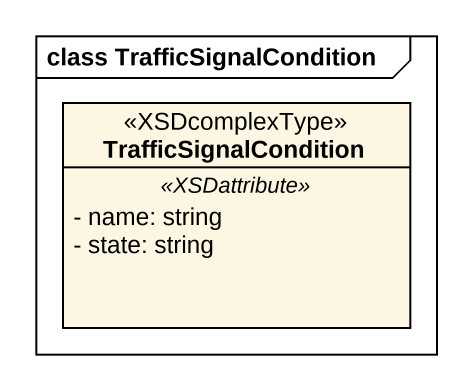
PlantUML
@startuml
mainframe class TrafficSignalCondition
hide circle
hide empty members
skinparam classAttributeIconSize 0
class TrafficSignalCondition <<XSDcomplexType>> {
  .. <<XSDattribute>> ..
  - name: string
  - state: string
}
@enduml
